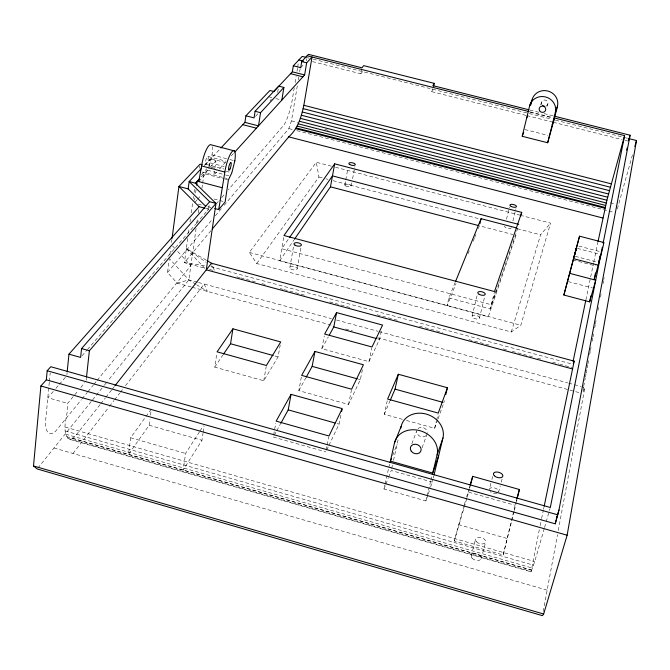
<?xml version="1.0" encoding="UTF-8"?>
<svg xmlns="http://www.w3.org/2000/svg" width="670" height="670" viewBox="0 0 670 670"><rect width="100%" height="100%" fill="white"/><g stroke="black" fill="none" stroke-linecap="round" stroke-linejoin="round"><path stroke-width="0.5" stroke-dasharray="3.35 2.51" d="M49.295 382.227L45.56 421.455A36.8 10.896 -72.3 0 0 55.652 431.179L81.371 399.697M49.396 381.197L50.183 372.922M66.891 374.672L67.101 372.621M544.266 528.504L534.735 561.519L531.025 571.845L69.119 439.185C59.873 430.299 69.027 414.177 67.637 403.365L78.172 390.669M539.291 529.777L531.025 571.845M86.187 380.133L86.405 378.106M151.311 409.069L130.642 437.761L128.531 454.369L149.15 425.274L149.963 419.202M191.218 286.995L177.098 283.15L167.534 272.497L169.242 259.583M169.904 254.575L170.699 248.562M171.512 242.473L171.922 239.358M150.507 415.149L151.043 411.095M187.734 238.386L184.392 262.648L205.489 268.352M188.438 233.277L189.149 228.16M189.995 222.03L190.414 218.964M191.26 212.826L192.667 202.6M193.236 198.513L193.513 196.469M194.082 192.382L194.501 189.309M194.602 200.062L194.878 198.077M195.573 193.094L196.26 188.119M199.509 168.212L199.794 166.185M196.076 228.411L188.848 279.918L107.669 381.088M196.804 223.244L197.382 219.098M198.253 212.892L198.982 207.717M201.93 188.32L202.508 184.191M202.658 183.161L203.956 173.873L205.481 174.267L208.713 167.659M208.973 166.487L209.978 159.359L215.933 160.926L214.618 170.063M208.722 208.261L209.124 205.464M214.475 171.076L213.889 175.138L216.678 172.064M199.459 431.874L185.59 453.464L183.136 470.047L201.963 440.291L203.052 433.205M203.203 432.192L204.132 426.128M280.219 344.941L278.117 356.875L263.745 380.761L214.727 367.127L216.762 353.877M277.673 92.468L278.259 88.842M294.247 87.787L291.852 102.234A22.638 4.623 -76.1 0 1 284.105 124.804L228.436 189.719M295.102 82.628L296.123 76.439M296.986 71.28L297.497 68.189M297.664 67.159L298.519 62M224.14 205.33L288.837 128.573L291.467 120.86L297.438 85.048M298.292 79.931L298.803 76.866M299.658 71.749L300.168 68.675M515.984 235.346L488.288 316.743L279.675 260.772L283.812 236.535M263.745 380.761L266.208 366.507M289.825 267.623L293.628 245.857M297.212 268.687L301.065 246.937M209.057 166.797L212.022 154.887A16.189 4.02 -75.6 0 0 212.164 146.73M306.282 60.761L306.634 58.767M273.653 435.039L275.789 423.122M362.411 369.74L360.351 379.672L348.509 404.454L298.828 390.627L301.466 376.389M312.463 61.598L360.845 73.784L361.775 68.801M543.177 611.568L557.499 534.618M558.269 530.506L584.885 387.553L581.853 386.732M344.799 184.895L345.561 180.825M345.753 179.803L347.864 168.614M582.933 390.417L583.52 387.344M583.712 386.314L585.253 378.106M585.446 377.084L586.024 374.011M586.216 372.981L586.987 368.877M587.18 367.855L587.757 364.773M587.95 363.751L588.528 360.669M589.692 354.514L590.27 351.44M590.463 350.41L591.041 347.336M592.196 341.181L592.774 338.099M592.967 337.077L593.545 334.003M594.7 327.848L595.278 324.766M595.471 323.744L596.057 320.662M597.983 310.403L598.561 307.329M600.488 297.07L601.065 293.996M603 283.737L603.578 280.655M603.77 279.633L604.156 277.581M351.239 185.866L351.817 182.818M352.588 178.748L354.916 166.554M381.297 331.215L379.563 339.397L368.944 361.632L321.834 348.702L324.255 336.005M326.223 449.88L327.01 445.91M327.211 444.922L328.794 436.982M328.92 445.391L339.087 424.11L341.248 413.449M348.509 404.454L351.423 390.225M540.137 525.682L541.41 519.535M541.628 518.513L543.32 510.314M543.529 509.292L543.956 507.24M368.944 361.632L371.8 347.965M585.898 299.9L593.57 263.059M593.779 262.029L598.042 241.56M525.908 115.366L431.572 91.606L432.209 88.616M402.41 419.328L384.287 414.286L387.603 399.06M427.921 494.971L425.894 500.909L383.96 489L384.848 485.046M385.066 484.058L388.617 468.23M388.843 467.241L389.505 464.276M391.674 468.464L392.587 464.411M393.499 460.365L398.265 439.21M455.173 282.43L448.892 297.882L447.083 305.688L456.036 283.544M406.439 420.45L434.637 428.289L436.329 421.196M436.572 420.182L438.012 414.094M443.867 402.611L444.344 400.627M463.983 505.892L454.26 540.975L503.162 554.969L514.125 511.562M514.367 510.557L516.285 502.534M516.52 501.537L516.997 499.527M503.162 554.969L515.867 502.324M425.894 500.909L426.849 496.964M427.083 495.976L430.659 481.152M430.894 480.164L432.083 475.223M472.116 316.123L477.358 294.423M430.609 487.04L433.029 479.058M433.272 478.045L433.758 476.018M479.435 318.091A3.794 1.75 13.8 0 0 474.452 315.185A3.794 1.75 13.8 0 0 473.439 318.057A3.794 1.75 13.8 0 0 479.435 318.091L484.737 296.391M506.495 219.191L509.485 207.013M448.892 297.882L490.214 308.945L494.51 291.567M512.919 220.866L515.942 208.688M617.338 208.914L633.1 152.601M467.199 497.157L469.427 489.209M469.678 488.221L470.181 486.244M471.211 555.69L475.549 539.216M490.884 483.38L489.326 489.276A4.849 2.714 16.1 0 1 494.686 487.978A4.849 2.714 16.1 0 1 498.656 491.906L500.23 486.018M491.914 479.46L492.693 476.512M501.286 482.09L502.073 479.142M481.228 558.571L485.633 542.097M516.143 501.336L516.687 499.359M544.551 527.499L549.166 511.495M549.459 510.49L550.037 508.488M331.466 166.202L316.324 162.274L249.357 252.422L256.719 263.519L511.269 332.002L520.825 325.26L550.564 223.118L522.29 215.773M464.276 504.904L466.312 498.019M466.605 497.031L468.933 489.159M469.226 488.17L469.804 486.202M454.26 540.975L466.906 498.153M511.269 332.002L540.581 234.818L550.564 223.118M428.256 493.974L430.274 488.036M496.277 290.026L491.261 304.724L281.727 248.712L288.896 238.428M490.214 308.945L517.759 228.244M434.637 428.289L437.719 419.73M438.054 418.784L443.532 403.566M422.1 447.694L427.251 433.607M546.938 106.555L547.893 103.951M540.556 104.956L541.544 102.359M411.832 443.783L416.455 431.631M383.96 489L385.484 485.105M385.87 484.134L388.165 478.28M388.541 477.308L391.221 470.491L432.292 482.09M392.654 455.483L397.151 444.168M468.104 253.704L469.276 250.815M473.171 241.183L474.335 238.302M474.729 237.339L475.893 234.45M478.229 228.671L479.402 225.782L513.019 234.575M583.076 391.799L584.885 387.553M384.287 414.286L389.865 401.246M326.709 450.014L328.476 446.312M274.29 435.224L276.283 431.597M276.777 430.693L280.261 424.361M298.828 390.627L305.738 378.056M321.834 348.702L328.308 336.909M431.572 91.606L432.971 89.328M200.012 431.011L203.337 425.827M214.727 367.127L222.926 355M279.675 260.772L293.845 240.145M256.719 263.519L318.937 176.997L316.324 162.274M72.988 453.464L108.842 407.184M109.478 406.363L113.959 400.576M114.604 399.747L119.721 393.139M120.365 392.31L122.928 389.01M125.483 385.702L204.233 284.063L331.449 318.652M100.039 404.663L74.772 436.723L70.811 439.177L69.119 439.185M100.693 403.843L105.224 398.089M105.868 397.268L111.706 389.865M112.351 389.044L114.294 386.582M360.845 73.784L362.562 71.606M37.813 468.146L91.957 400.668M92.611 399.848L103.741 385.979M104.394 385.166L107.016 381.9M82.033 398.885L87.309 392.427M87.971 391.623L93.247 385.158M93.901 384.354L96.539 381.121M97.2 380.317L190.85 265.672L176.135 249.826M80.81 387.495L84.763 382.729M210.975 230.597L184.392 262.648L204.844 265.789M167.534 272.497L212.683 218.922M215.38 215.732L221.443 208.529M216.896 203.178L218.253 201.595M221.644 197.633L225.045 193.672M53.24 391.439L47.821 397.737L67.637 403.365M55.945 388.29L58.659 385.141M59.337 384.354L65.434 377.277M81.991 355.854L86.757 350.335M87.435 349.547L195.657 224.182M196.335 223.395L206.544 211.561M207.223 210.774L208.588 209.199L207.131 207.75M194.861 202.298L196.88 200.045M197.558 199.3L200.916 195.548M219.467 168.982L226.435 161.286M231.317 155.892L233.403 153.589M300.713 67.645L304.079 63.968M198.764 181.562L205.481 174.267M201.268 176.788L209.593 167.776M210.296 167.014L215.933 160.926M201.343 174.711L206.888 168.731M255.463 116.404L258.235 113.406M270.043 100.693L271.425 99.194M204.434 165.281L209.978 159.359M204.727 165.239L220.229 148.707M177.098 283.15L188.848 279.918L197.499 282.246M210.983 266.735L571.979 364.053M529.903 110.031L539.007 112.317M544.057 113.582L553.16 115.877M530.221 111.882L552.608 117.51M530.087 112.292L552.365 117.895M307.245 57.67L309.255 58.173M313.275 59.186L551.444 119.134M555.497 120.156L624.348 137.476M625.361 137.735L627.388 138.246M526.93 115.625L552.289 122.015M553.303 122.267L622.279 139.645M624.993 140.323L628.393 141.186M524.861 129.544L547.993 135.399M268.913 96.798L271.894 97.56M275.873 98.574L279.851 99.596M291.467 120.86L297.547 122.417M324.866 129.444L328.92 130.483M610.269 202.792L615.328 204.09M288.837 128.573L292.882 129.62M296.927 130.658L614.281 212.432M335.503 167.257L521.285 215.514M318.937 176.997L325.009 178.58M326.022 178.848L328.049 179.376M333.107 180.691L478.841 218.713M517.299 228.746L540.581 234.818M578.888 246.108L599.876 251.585M577.398 248.386L599.6 254.181M212.022 154.887L228.872 159.292M229.869 159.552L234.827 160.85M207.968 156.487A4.045 1.005 -75.6 0 1 207.064 162.86A4.045 1.005 -75.6 0 1 205.564 161.73A4.045 1.005 -75.6 0 1 207.968 156.487L225.983 161.194M211.31 158.849L225.179 162.475M575.287 256.342L597.489 262.154M210.305 162.902L224.165 166.537M572.984 259.985L595.848 265.973M205.774 164.234L223.788 168.957M211.042 167.316L215.003 168.354M225.899 171.21L231.845 172.768M207.667 170.255L224.534 174.677M225.522 174.937L230.48 176.244M202.047 172.031L227.088 178.53M205.514 174.024L224.416 178.99M225.413 179.258L228.395 180.037M568.202 281.576L592.439 287.974M214.031 199.023L223.118 201.427M198.111 204.09L203.018 205.397M207.918 206.695L210.857 207.474M205.749 208.445L208.588 209.199M249.357 252.422L520.825 325.26M198.462 282.505L204.233 284.063L207.365 291.391L196.787 284.834M209.501 269.441L214.526 270.797L211.511 263.243M236.736 276.802L239.759 277.623M240.773 277.899L256.92 282.263M261.962 283.628L266.007 284.725M280.135 288.544L283.159 289.365M284.172 289.641L306.374 295.646M329.59 301.927L349.774 307.379M377.026 314.758L399.236 320.762M419.42 326.223L442.635 332.504M468.874 339.598L489.058 345.058M503.195 348.886L507.232 349.974M512.274 351.34L532.466 356.8M537.507 358.165L541.544 359.254M552.649 362.261L558.705 363.894M559.718 364.17L571.828 367.445M336.499 320.026L377.897 331.273M378.91 331.55L567.716 382.888M568.73 383.156L580.848 386.456M192.231 287.271L332.362 325.427M345.469 328.995L352.521 330.913M377.721 337.781L581.351 393.223M377.578 338.853L379.563 339.397M275.144 356.055L278.117 356.875M358.341 379.12L360.351 379.672M337.094 423.557L339.087 424.11M273.293 437.033L325.821 451.865M468.665 492.174L515.054 505.281M149.15 425.274L201.963 440.291M458.447 524.585L507.659 538.638M130.642 437.761L185.59 453.464M65.199 427.083L534.735 561.519M65.291 430.978L533.605 565.212M65.752 434.202L532.642 568.152M72.712 438.322L531.084 569.902M66.556 436.681L531.888 570.262M67.695 438.347L531.344 571.502M53.985 447.987L547.164 590.153M204.878 268.335L186.327 248.612L206.117 260.111M195.908 284.289L188.848 279.918L169.376 258.587M186.327 248.612L206.142 262.288M211.31 265.864L213.027 267.054M172.634 246.058L175.44 249.072M496.805 493.38A4.849 2.714 16.1 0 1 490.189 491.512M511.168 227.616A3.317 1.34 13.6 0 1 507.5 228.403A3.317 1.34 13.6 0 1 504.979 225.999M541.938 104.729A3.275 3.124 15.2 0 1 543.253 100.316A3.275 3.124 15.2 0 1 547.75 102.066A3.275 3.124 15.2 0 1 545.656 106.17M426.028 435.651A5.435 4.59 21.7 0 1 419.671 436.103A5.435 4.59 21.7 0 1 416.807 430.693M418.03 428.641A5.435 4.59 21.7 0 1 423.75 427.887A5.435 4.59 21.7 0 1 427.351 432.393M345.795 185.984A3.266 1.306 10.8 0 0 351.147 186.193A3.266 1.306 10.8 0 0 347.11 183.965A3.266 1.306 10.8 0 0 345.795 185.984M290.88 269.005A3.735 1.7 9.9 0 0 297.078 269.114A3.735 1.7 9.9 0 0 292.606 266.367A3.735 1.7 9.9 0 0 290.88 269.005M476.47 541.77A5.243 3.099 16.5 0 0 485.256 542.826A5.243 3.099 16.5 0 0 480.038 537.399A5.243 3.099 16.5 0 0 476.47 541.77M472.107 558.269A5.209 3.132 16.6 0 0 480.851 559.308A5.209 3.132 16.6 0 0 475.683 553.839A5.209 3.132 16.6 0 0 472.107 558.269"/><path stroke-width="1" d="M628.401 138.497L636.5 140.533L567.13 535.213L543.663 614.005L542.415 615.655L37.16 468.95L33.5 465.96L40.887 385.979L46.331 379.815L47.185 370.745L50.778 366.724L550.321 507.492L602.313 247.205M67.201 371.599L68.968 354.162L199.124 206.687L204.802 208.194M572.557 368.961L206.301 269.851L215.991 203.404L209.66 201.72L81.564 348.584L80.626 357.428L68.968 354.162M86.514 377.093L89.37 350.77L215.991 203.404L195.347 183.178L189.166 181.545L188.169 188.906L205.673 206.301M172.056 238.327L178.932 186.461L200.07 164.158L202.055 164.678M196.679 185.138L197.223 181.151L199.25 178.965M214.785 208.521L218.705 209.559L224.86 172.039A16.222 3.76 -75.6 0 1 232.038 151.663A16.222 3.76 -75.6 0 1 234.827 160.85M220.933 147.953L244.918 122.384L245.915 115.793L269.909 90.484L273.796 91.472M281.835 100.098L283.887 87.443L278.695 86.129L255.094 111.279L254.072 117.895L245.915 115.793M283.887 87.443L260.546 112.686L258.486 125.885L244.918 122.384M223.512 354.137L230.547 343.743L232.909 328.811L280.747 341.951L266.375 365.493L217.08 351.842L232.909 328.811M273.804 91.572L292.329 71.824L293.326 65.786L302.212 56.397L306.24 57.411M433.607 86.338L434.235 83.356L363.684 65.635L361.959 67.804L308.434 54.345L301.718 61.581L300.713 67.645L293.326 65.786M234.802 152.048L304.624 74.931L306.659 62.829L312.053 57L303.845 105.299C301.366 116.798 297.957 128.766 288.736 136.856L212.306 228.998M198.764 181.562L201.62 165.934A16.189 4.02 -75.6 0 1 206.042 150.323A16.189 4.02 -75.6 0 1 211.259 144.862L234.274 150.867M280.755 423.448L288.217 409.873L291.056 394.354L342.228 408.608L328.995 435.994L276.149 421.137L291.056 394.354M234.827 160.85L231.845 172.768L228.395 180.037L225.137 201.963L218.705 209.559M294.44 239.282L330.461 186.846L334.682 163.849L521.721 212.39L520.724 216.393M306.232 377.151L312.153 366.373L314.967 351.457L363.433 364.773L351.633 389.211L301.659 375.376L314.967 351.457M46.331 379.815L555.263 523.814L558.989 509.937L630.06 135.206L554.174 116.128M556.778 516.796L556.385 518.856L558.989 509.937M626.693 150.097L627.087 148.045M329.305 335.092L333.794 326.935L336.575 312.597L382.587 325.076L372.001 346.985L324.632 334.045L336.575 312.597M603.134 243.109L624.607 135.625L554.534 117.995L552.247 124.654M603.762 242.49L579.542 236.192L563.872 295.018L589.634 301.852L590.84 295.906M595.471 273L594.106 279.767L598.21 265.153A16.582 0.469 -75.1 0 0 602.832 247.465A16.582 0.469 -75.1 0 0 603.377 243.47M341.633 411.514L342.027 409.579M544.166 506.219L574.173 361.147L211.511 263.243L207.013 260.63M598.042 241.56L606.903 200.246L624.607 135.625M573.101 361.306L585.681 300.922M390.258 400.317L395.04 389.136L398.323 374.254L447.426 387.737L445.768 394.68M394.463 443.054L390.409 461.136L432.728 473.062L437.083 454.997L442.954 437.979A21.742 18.366 21.7 0 0 426.279 414.094A21.742 18.366 21.7 0 0 401.171 426.329L394.463 443.054A22.185 18.618 21.8 0 1 420.031 430.701A22.185 18.618 21.8 0 1 437.083 454.997M400.727 428.314L401.171 426.329M555.263 523.814L556.159 519.845M479.879 223.755L481.077 218.68L516.771 227.984M517.24 498.522L519.392 489.502L472.719 476.362L470.097 485.222M598.653 261.518L598.838 260.747M600.454 255.337L600.044 257.029M434.009 475.013L442.954 437.979M554.534 117.995L547.675 142.752L522.215 136.295L529.601 106.002L532.022 99.972A13.107 12.487 15.2 0 1 547.75 90.994A13.107 12.487 15.2 0 1 557.44 106.337L554.392 118.406M530.791 104.997L532.022 99.972M547.675 142.752L555.33 112.468L557.44 106.337M470.441 485.256L472.719 476.362M575.178 252.498C571.401 267.422 579.257 236.795 575.488 251.694M599.776 258.05L599.223 260.094M563.872 295.018L579.542 236.192M516.955 498.38L519.392 489.502M628.669 140.189L630.06 135.206M628.895 139.913L629.733 136.915M589.634 301.852L595.731 280.194L569.76 273.36M634.8 146.571L636.5 140.533M599.885 256.769L600.144 255.89M598.963 260.982L598.595 262.188M521.721 212.39L494.51 291.567L283.979 235.513L334.682 163.849M432.326 474.234L438.649 455.793M447.426 387.737L438.255 413.08L387.603 399.06L398.323 374.254M573.285 363.534L574.173 361.147M522.215 136.295L523.731 132.442M526.628 118.188L527.675 115.558M389.948 462.3L391.531 458.314M455.567 281.467L481.077 218.68M434.235 83.356L432.837 85.626L528.89 109.771M289.49 237.574L332.479 175.883L518.722 224.4M114.947 385.761L211.511 263.243M195.347 183.178L197.223 181.151L221.921 187.667M201.653 168.237L189.166 181.545L209.66 201.72M307.17 55.777L529.233 111.63M298.862 59.932L303.384 61.079M301.718 61.581L306.659 62.829M292.329 71.824L304.624 74.931M290.587 73.675L302.932 76.807M303.845 105.299L611.233 183.84M303.1 108.632L610.311 187.215M302.254 111.974L609.399 190.623M301.324 115.232L608.519 193.982M300.328 118.339L607.682 197.214M299.289 121.228L606.903 200.246M255.094 111.279L260.546 112.686M298.234 123.824L606.216 203.002M297.178 126.069L605.621 205.43M296.157 127.911L605.144 207.465M295.571 128.623L604.976 208.295M242.783 124.662L256.409 128.179M288.736 136.856L602.95 218.026M330.461 186.846L478.397 225.522M573.738 258.737L598.21 265.153M201.62 165.934L224.86 172.039M188.169 188.906L178.932 186.461L199.124 206.687M333.794 326.935L376.582 338.584M230.547 343.743L273.167 355.51M312.153 366.373L357.336 378.843M395.04 389.136L442.87 402.335M81.564 348.584L89.37 350.77M288.217 409.873L335.092 422.996M47.185 370.745L557.875 514.861M40.887 385.979L567.13 535.213M33.5 465.96L543.663 614.005M529.601 106.002A13.266 12.613 15.6 0 1 545.514 96.949A13.266 12.613 15.6 0 1 555.33 112.468M544.811 106.279A3.275 3.124 15.2 0 1 542.482 105.374M494.359 475.8A4.874 2.68 16 0 0 502.525 476.822A4.874 2.68 16 0 0 497.601 472.048A4.874 2.68 16 0 0 494.359 475.8M511.218 206.469A3.342 1.298 13.6 0 0 516.444 206.653A3.342 1.298 13.6 0 0 511.972 204.333A3.342 1.298 13.6 0 0 511.218 206.469M349.824 164.602A3.291 1.273 10.9 0 0 355.209 164.845A3.291 1.273 10.9 0 0 351.139 162.642A3.291 1.273 10.9 0 0 349.824 164.602M295.043 245.228A3.769 1.658 10 0 0 301.282 245.371A3.769 1.658 10 0 0 296.76 242.666A3.769 1.658 10 0 0 295.043 245.228M479.184 294.348A3.827 1.709 13.7 0 0 485.222 294.415A3.827 1.709 13.7 0 0 480.181 291.542A3.827 1.709 13.7 0 0 479.184 294.348M539.643 110.818A3.317 3.149 15.5 0 0 545.363 110.801A3.317 3.149 15.5 0 0 542.357 106.061A3.317 3.149 15.5 0 0 539.643 110.818M411.221 451.161A5.544 4.656 21.8 0 0 420.609 451.639A5.544 4.656 21.8 0 0 415.392 444.227A5.544 4.656 21.8 0 0 411.221 451.161M230.036 168.882A4.053 0.938 -75.6 0 0 230.991 162.508A4.053 0.938 -75.6 0 0 228.646 167.776A4.053 0.938 -75.6 0 0 230.036 168.882"/></g></svg>
